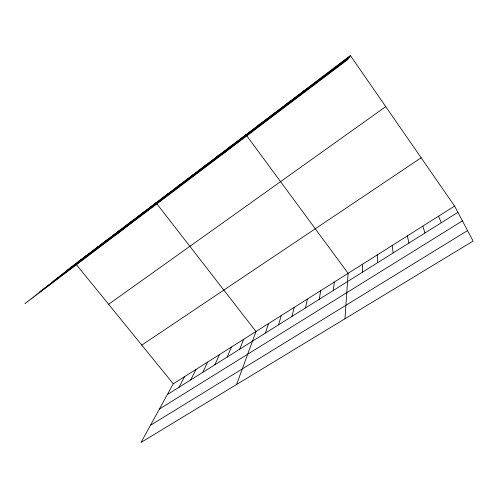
<?xml version="1.0" encoding="UTF-8"?>
<svg xmlns="http://www.w3.org/2000/svg" width="498" height="498" viewBox="0 0 498 498"><rect width="100%" height="100%" fill="white"/><g stroke="black" fill="none" stroke-linecap="round" stroke-linejoin="round"><path stroke-width="0.75" d="M362.482 272.176L362.55 264.208M344.971 318.757L348.102 273.334L245.968 134.665L222.22 154.486M333.28 290.496L334.314 282.049M319.255 299.292L320.737 290.62M305.455 307.945L307.384 299.061M291.884 316.454L294.231 307.372M278.531 324.833L281.289 315.545M265.384 333.075L268.546 323.6M236.562 384.5L255.997 331.525L156.055 202.767L117.042 234.023M239.725 349.173L243.64 339.331M227.188 357.029L231.464 347.025M214.85 364.773L219.475 354.601M202.698 372.392L207.666 362.058M190.734 379.899L196.025 369.416M178.95 387.288L184.559 376.656M454.587 206.066L173.254 383.796L141.04 442.429L473.1 241.057L454.587 206.066L350.393 55.571L75.615 263.697L24.9 303.712L347.349 59.847L350.393 55.571M333.523 68.693L334.656 67.485M317.5 80.825L319.206 79.188M301.776 92.734L304.029 90.686M286.338 104.424L289.126 101.972M271.186 115.897L274.485 113.065M256.308 127.164L260.099 123.958M227.767 148.778L232.479 144.881M214.072 159.148L219.213 154.928M200.613 169.339L206.166 164.813M187.379 179.361L193.336 174.53M174.368 189.215L180.706 184.098M161.57 198.907L168.28 193.504M124.419 227.038L132.175 220.857M136.601 217.813L144.022 211.887M112.43 236.114L120.51 229.69M89.024 253.837L97.72 246.952M100.633 245.047L109.025 238.386M77.595 262.49L86.584 255.387M66.346 271.012L349.851 56.33M53.834 280.884L349.11 57.37M39.796 291.959L348.264 58.559M108.601 304.272L385.745 106.628M141.793 345.095L421.159 157.779M167.34 394.572L457.899 212.329M159.372 409.07L462.424 220.875M150.464 425.286L467.566 230.593M75.615 263.697L173.254 383.796M438.576 216.182L441.278 222.755M422.839 226.117L424.95 232.996M407.376 235.89L408.914 243.055M392.181 245.489L393.159 252.934M377.235 254.932L377.689 262.639"/></g></svg>
